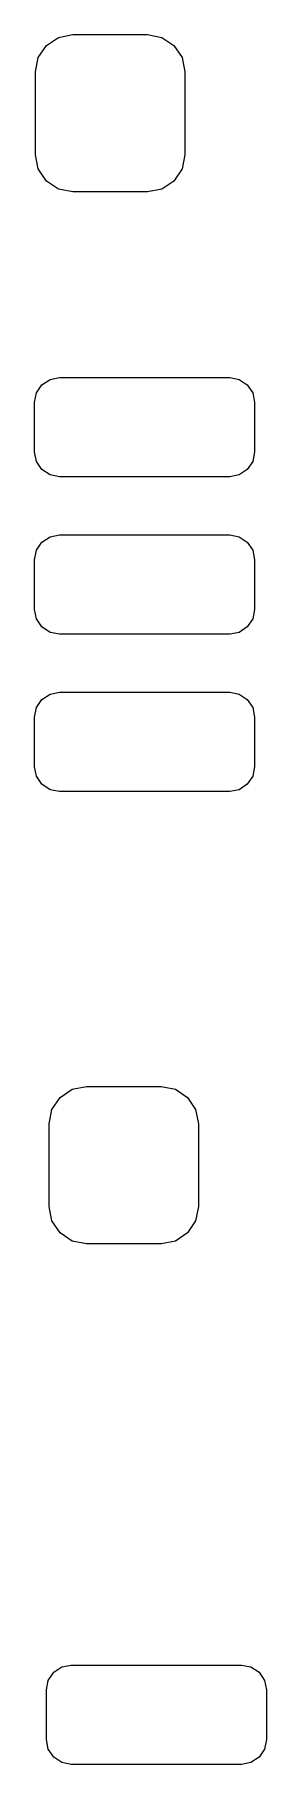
# Model space of a CAD drawing. Header units: inches. Extents: x 0.4 to 23, y -16.1 to -0.4.
# Drawn here: x 14.3004 to 14.3553, y -7.5904 to -7.1793 of the extents above; entities that cross this region are included whole.
import ezdxf

# ---------------------------------------------------------------- set-up
doc = ezdxf.new("R2010")
doc.units = ezdxf.units.IN
doc.header["$MEASUREMENT"] = 0
doc.layers.add('F.Paste', color=253, linetype='CONTINUOUS', true_color=0xb4a09a)

msp = doc.modelspace()

# ---------------------------------------------------------------- linework, layer by layer
at = {"layer": 'F.Paste', "linetype": 'CONTINUOUS'}
for p, q in [((14.30122, -7.18477), (14.30314, -7.18189)), ((14.30314, -7.18189), (14.30602, -7.17997)), ((14.30602, -7.17997), (14.30941, -7.1793)), ((14.30941, -7.1793), (14.32712, -7.1793)), ((14.32712, -7.1793), (14.33051, -7.17997)), ((14.33051, -7.17997), (14.33339, -7.18189)), ((14.33339, -7.18189), (14.33531, -7.18477)), ((14.30055, -7.18816), (14.30122, -7.18477)), ((14.33531, -7.18477), (14.33598, -7.18816)), ((14.30055, -7.20784), (14.30055, -7.18816)), ((14.33598, -7.18816), (14.33598, -7.20784)), ((14.30122, -7.21123), (14.30055, -7.20784)), ((14.33598, -7.20784), (14.33531, -7.21123)), ((14.30314, -7.21411), (14.30122, -7.21123)), ((14.30602, -7.21603), (14.30314, -7.21411)), ((14.33339, -7.21411), (14.33051, -7.21603)), ((14.33531, -7.21123), (14.33339, -7.21411)), ((14.30941, -7.2167), (14.30602, -7.21603)), ((14.32712, -7.2167), (14.30941, -7.2167)), ((14.33051, -7.21603), (14.32712, -7.2167)), ((14.3008, -7.26443), (14.30208, -7.26252)), ((14.30208, -7.26252), (14.304, -7.26124)), ((14.304, -7.26124), (14.30626, -7.26079)), ((14.30626, -7.26079), (14.34661, -7.26079)), ((14.34661, -7.26079), (14.34887, -7.26124)), ((14.34887, -7.26124), (14.35079, -7.26252)), ((14.35079, -7.26252), (14.35207, -7.26443)), ((14.30035, -7.26669), (14.3008, -7.26443)), ((14.30035, -7.2785), (14.30035, -7.26669)), ((14.35207, -7.26443), (14.35252, -7.26669)), ((14.35252, -7.26669), (14.35252, -7.2785)), ((14.3008, -7.28076), (14.30035, -7.2785)), ((14.35252, -7.2785), (14.35207, -7.28076)), ((14.30208, -7.28268), (14.3008, -7.28076)), ((14.304, -7.28396), (14.30208, -7.28268)), ((14.30626, -7.28441), (14.304, -7.28396)), ((14.34661, -7.28441), (14.30626, -7.28441)), ((14.34887, -7.28396), (14.34661, -7.28441)), ((14.35079, -7.28268), (14.34887, -7.28396)), ((14.35207, -7.28076), (14.35079, -7.28268)), ((14.3008, -7.30183), (14.30208, -7.29992)), ((14.30208, -7.29992), (14.304, -7.29864)), ((14.304, -7.29864), (14.30626, -7.29819)), ((14.30626, -7.29819), (14.34661, -7.29819)), ((14.34661, -7.29819), (14.34887, -7.29864)), ((14.34887, -7.29864), (14.35079, -7.29992)), ((14.35079, -7.29992), (14.35207, -7.30183)), ((14.30035, -7.30409), (14.3008, -7.30183)), ((14.30035, -7.31591), (14.30035, -7.30409)), ((14.35207, -7.30183), (14.35252, -7.30409)), ((14.35252, -7.30409), (14.35252, -7.31591)), ((14.3008, -7.31817), (14.30035, -7.31591)), ((14.35252, -7.31591), (14.35207, -7.31817)), ((14.30208, -7.32008), (14.3008, -7.31817)), ((14.304, -7.32136), (14.30208, -7.32008)), ((14.30626, -7.32181), (14.304, -7.32136)), ((14.34661, -7.32181), (14.30626, -7.32181)), ((14.34887, -7.32136), (14.34661, -7.32181)), ((14.35079, -7.32008), (14.34887, -7.32136)), ((14.35207, -7.31817), (14.35079, -7.32008)), ((14.3008, -7.33924), (14.30208, -7.33732)), ((14.30208, -7.33732), (14.304, -7.33604)), ((14.304, -7.33604), (14.30626, -7.33559)), ((14.30626, -7.33559), (14.34661, -7.33559)), ((14.34661, -7.33559), (14.34887, -7.33604)), ((14.34887, -7.33604), (14.35079, -7.33732)), ((14.35079, -7.33732), (14.35207, -7.33924)), ((14.30035, -7.3415), (14.3008, -7.33924)), ((14.30035, -7.35331), (14.30035, -7.3415)), ((14.35207, -7.33924), (14.35252, -7.3415)), ((14.35252, -7.3415), (14.35252, -7.35331)), ((14.3008, -7.35557), (14.30035, -7.35331)), ((14.35252, -7.35331), (14.35207, -7.35557)), ((14.30208, -7.35748), (14.3008, -7.35557)), ((14.304, -7.35876), (14.30208, -7.35748)), ((14.30626, -7.35921), (14.304, -7.35876)), ((14.34887, -7.35876), (14.34661, -7.35921)), ((14.35079, -7.35748), (14.34887, -7.35876)), ((14.35207, -7.35557), (14.35079, -7.35748)), ((14.34661, -7.35921), (14.30626, -7.35921)), ((14.30445, -7.43477), (14.30637, -7.43189)), ((14.30637, -7.43189), (14.30924, -7.42997)), ((14.30924, -7.42997), (14.31263, -7.4293)), ((14.31263, -7.4293), (14.33035, -7.4293)), ((14.33035, -7.4293), (14.33374, -7.42997)), ((14.33374, -7.42997), (14.33661, -7.43189)), ((14.33661, -7.43189), (14.33853, -7.43477)), ((14.30377, -7.43816), (14.30445, -7.43477)), ((14.33853, -7.43477), (14.3392, -7.43816)), ((14.30377, -7.45784), (14.30377, -7.43816)), ((14.3392, -7.43816), (14.3392, -7.45784)), ((14.30445, -7.46123), (14.30377, -7.45784)), ((14.30637, -7.46411), (14.30445, -7.46123)), ((14.33853, -7.46123), (14.33661, -7.46411)), ((14.3392, -7.45784), (14.33853, -7.46123)), ((14.30924, -7.46603), (14.30637, -7.46411)), ((14.33661, -7.46411), (14.33374, -7.46603)), ((14.31263, -7.4667), (14.30924, -7.46603)), ((14.33035, -7.4667), (14.31263, -7.4667)), ((14.33374, -7.46603), (14.33035, -7.4667)), ((14.30358, -7.57043), (14.30486, -7.56852)), ((14.30486, -7.56852), (14.30678, -7.56724)), ((14.30678, -7.56724), (14.30904, -7.56679)), ((14.30904, -7.56679), (14.34939, -7.56679)), ((14.34939, -7.56679), (14.35165, -7.56724)), ((14.35165, -7.56724), (14.35357, -7.56852)), ((14.35357, -7.56852), (14.35485, -7.57043)), ((14.30313, -7.57269), (14.30358, -7.57043)), ((14.35485, -7.57043), (14.3553, -7.57269)), ((14.30313, -7.5845), (14.30313, -7.57269)), ((14.3553, -7.57269), (14.3553, -7.5845)), ((14.30358, -7.58676), (14.30313, -7.5845)), ((14.3553, -7.5845), (14.35485, -7.58676)), ((14.30486, -7.58868), (14.30358, -7.58676)), ((14.30678, -7.58996), (14.30486, -7.58868)), ((14.35357, -7.58868), (14.35165, -7.58996)), ((14.35485, -7.58676), (14.35357, -7.58868)), ((14.30904, -7.59041), (14.30678, -7.58996)), ((14.34939, -7.59041), (14.30904, -7.59041)), ((14.35165, -7.58996), (14.34939, -7.59041))]:
    msp.add_line(p, q, dxfattribs=at)

doc.saveas('drawing.dxf')
